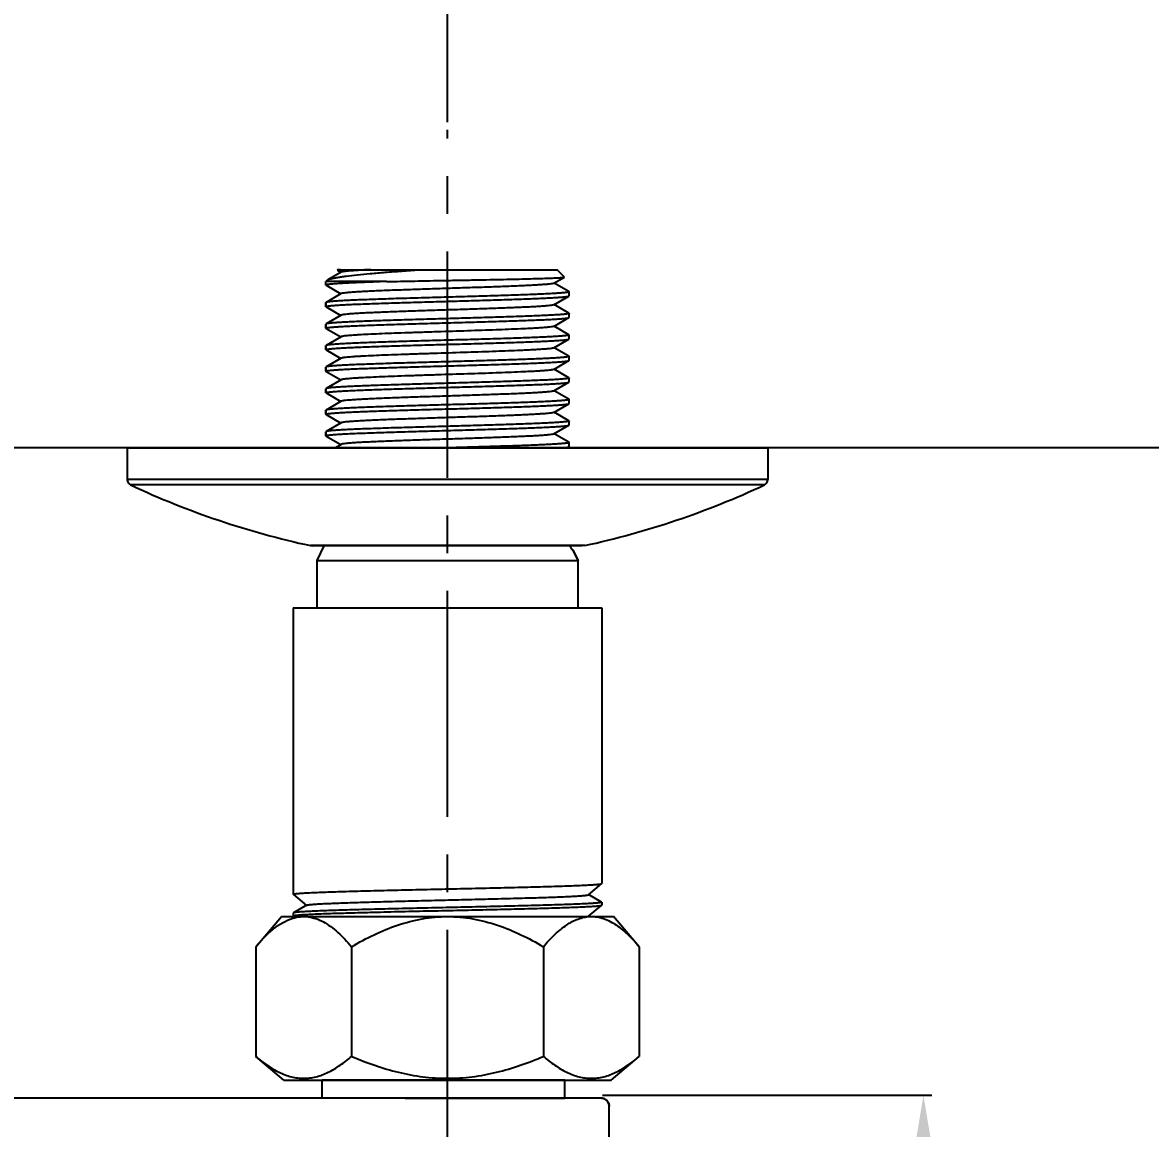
# Model space of a CAD drawing. Header units: millimetres. Extents: x 5859 to 6700, y -2125 to -1530.
# Drawn here: x 6155.4 to 6250.4, y -1824.7 to -1731.6 of the extents above; entities that cross this region are included whole.
import ezdxf

# ---------------------------------------------------------------- set-up
doc = ezdxf.new("R2010")
doc.units = ezdxf.units.MM
doc.linetypes.add('CENTER2', pattern=[28.575, 19.05, -3.175, 3.175, -3.175])
for name, color, linetype in [('02___PRT_ALL_AXES', 7, 'Continuous'), ('7_ALL_FEATURES', 7, 'Continuous'), ('CENTER', 1, 'CENTER2'), ('벽', 2, 'Continuous')]:
    doc.layers.add(name, color=color, linetype=linetype)
doc.layers.add('5', color=2, linetype='Continuous', lineweight=9)
doc.styles.get("Standard").update_dxf_attribs({"font": 'arial.ttf'})
doc.dimstyles.new('A4', dxfattribs={"dimtxt": 4, "dimasz": 3.5, "dimexe": 0.7, "dimexo": 0.625, "dimgap": 0.5, "dimtad": 1, "dimdec": 1, "dimdsep": 46, "dimtxsty": 'Standard', "dimcen": 2.5, "dimclrd": 5, "dimclre": 5, "dimclrt": 7, "dimadec": 3, "dimazin": 2, "dimtfac": 1, "dimtdec": 1, "dimtmove": 0, "dimatfit": 3, "dimfxl": 1.25, "dimarcsym": 0})

# ---------------------------------------------------------------- blocks, each defined once
blk = doc.blocks.new('*D99')
at = {"layer": '5', "color": 3, "lineweight": -2, "transparency": 16777216}
for p, q in [((6041.182, -1739.957), (6041.182, -1704.339)), ((6191.182, -1739.957), (6191.182, -1704.339)), ((6047.182, -1705.039), (6098.406, -1705.039)), ((6185.182, -1705.039), (6133.958, -1705.039))]:
    blk.add_line(p, q, dxfattribs=at)
at = {"layer": '5', "color": 3, "transparency": 16777216}
for points in [[(6047.182, -1704.039), (6047.182, -1706.039), (6041.182, -1705.039)], [(6185.182, -1704.039), (6185.182, -1706.039), (6191.182, -1705.039)]]:
    blk.add_solid(points, dxfattribs=at)
at = {"layer": '5', "color": 4, "transparency": 16777216, "insert": (6116.182, -1705.039), "char_height": 6, "attachment_point": 5}
blk.add_mtext('150~200', dxfattribs=at)
blk = doc.blocks.new('*D119')
at = {"layer": '5', "color": 3, "lineweight": -2, "transparency": 16777216}
for p, q in [((6204.248, -1821.941), (6232, -1821.941)), ((6231.3, -1827.941), (6231.3, -1833.683)), ((6231.3, -1849.555), (6231.3, -1843.814)), ((6191.436, -1855.555), (6232, -1855.555))]:
    blk.add_line(p, q, dxfattribs=at)
at = {"layer": '5', "color": 3, "transparency": 16777216}
for points in [[(6230.3, -1827.941), (6232.3, -1827.941), (6231.3, -1821.941)], [(6230.3, -1849.555), (6232.3, -1849.555), (6231.3, -1855.555)]]:
    blk.add_solid(points, dxfattribs=at)
at = {"layer": '5', "color": 4, "transparency": 16777216, "insert": (6231.3, -1838.748), "char_height": 6, "attachment_point": 5}
blk.add_mtext('33.6', dxfattribs=at)

msp = doc.modelspace()

# ---------------------------------------------------------------- linework, layer by layer
at = {"color": 7, "linetype": 'Continuous'}
for p, q in [((6182.217, -1752.586), (6181.084, -1753.241)), ((6181.932, -1752.38), (6181.891, -1752.421)), ((6181.891, -1752.421), (6181.894, -1752.431)), ((6181.894, -1752.431), (6182.189, -1752.602)), ((6181.932, -1752.38), (6200.432, -1752.38)), ((6200.147, -1753.525), (6201.045, -1753.006)), ((6201.048, -1752.996), (6200.432, -1752.38)), ((6201.045, -1753.006), (6201.048, -1752.996)), ((6181.038, -1753.274), (6180.932, -1753.38)), ((6180.932, -1753.682), (6180.932, -1753.38)), ((6186.038, -1753.38), (6180.932, -1753.38)), ((6180.932, -1753.682), (6180.944, -1753.696)), ((6180.944, -1753.696), (6182.189, -1754.416)), ((6181.038, -1753.274), (6181.084, -1753.241)), ((6201.42, -1754.228), (6200.175, -1753.509)), ((6182.217, -1754.4), (6180.944, -1755.135)), ((6200.147, -1755.339), (6201.42, -1754.603)), ((6201.42, -1754.228), (6201.432, -1754.243)), ((6201.42, -1754.603), (6201.432, -1754.589)), ((6201.432, -1754.589), (6201.432, -1754.243)), ((6201.432, -1754.243), (6201.432, -1754.245)), ((6180.944, -1755.135), (6180.932, -1755.15)), ((6180.932, -1755.496), (6180.932, -1755.15)), ((6180.932, -1755.15), (6180.932, -1755.496)), ((6180.932, -1755.496), (6180.932, -1755.494)), ((6180.944, -1755.51), (6180.932, -1755.496)), ((6180.944, -1755.51), (6182.189, -1756.23)), ((6201.42, -1756.042), (6200.175, -1755.323)), ((6180.944, -1756.949), (6180.932, -1756.964)), ((6180.932, -1757.31), (6180.932, -1756.964)), ((6180.932, -1756.964), (6180.932, -1757.31)), ((6182.217, -1756.214), (6180.944, -1756.949)), ((6200.147, -1757.153), (6201.42, -1756.417)), ((6201.42, -1756.042), (6201.432, -1756.057)), ((6201.42, -1756.417), (6201.432, -1756.403)), ((6201.432, -1756.403), (6201.432, -1756.057)), ((6201.432, -1756.057), (6201.432, -1756.059)), ((6180.932, -1757.31), (6180.932, -1757.308)), ((6180.944, -1757.324), (6180.932, -1757.31)), ((6180.944, -1757.324), (6182.189, -1758.044)), ((6201.42, -1757.856), (6200.175, -1757.137)), ((6201.42, -1757.856), (6201.432, -1757.871)), ((6201.432, -1758.217), (6201.432, -1757.871)), ((6201.432, -1757.871), (6201.432, -1757.873)), ((6180.944, -1758.763), (6180.932, -1758.778)), ((6180.932, -1759.124), (6180.932, -1758.778)), ((6180.932, -1758.778), (6180.932, -1759.124)), ((6182.217, -1758.028), (6180.944, -1758.763)), ((6200.147, -1758.967), (6201.42, -1758.231)), ((6201.42, -1758.231), (6201.432, -1758.217)), ((6180.932, -1759.124), (6180.932, -1759.122)), ((6180.944, -1759.138), (6180.932, -1759.124)), ((6180.944, -1759.138), (6182.189, -1759.858)), ((6201.42, -1759.67), (6200.175, -1758.951)), ((6201.42, -1759.67), (6201.432, -1759.685)), ((6201.432, -1760.031), (6201.432, -1759.685)), ((6201.432, -1759.685), (6201.432, -1759.687)), ((6180.944, -1760.577), (6180.932, -1760.592)), ((6180.932, -1760.938), (6180.932, -1760.592)), ((6180.932, -1760.592), (6180.932, -1760.938)), ((6182.217, -1759.842), (6180.944, -1760.577)), ((6200.147, -1760.781), (6201.42, -1760.045)), ((6201.42, -1761.484), (6200.175, -1760.765)), ((6201.42, -1760.045), (6201.432, -1760.031)), ((6180.932, -1760.938), (6180.932, -1760.936)), ((6180.944, -1760.952), (6180.932, -1760.938)), ((6180.944, -1760.952), (6182.189, -1761.672)), ((6182.217, -1761.656), (6180.944, -1762.391)), ((6201.42, -1761.484), (6201.432, -1761.499)), ((6201.432, -1761.845), (6201.432, -1761.499)), ((6201.432, -1761.499), (6201.432, -1761.501)), ((6180.944, -1762.391), (6180.932, -1762.406)), ((6180.932, -1762.752), (6180.932, -1762.406)), ((6180.932, -1762.406), (6180.932, -1762.752)), ((6200.147, -1762.595), (6201.42, -1761.859)), ((6201.42, -1763.298), (6200.175, -1762.579)), ((6201.42, -1761.859), (6201.432, -1761.845)), ((6180.932, -1762.752), (6180.932, -1762.75)), ((6180.944, -1762.766), (6180.932, -1762.752)), ((6180.944, -1762.766), (6182.189, -1763.486)), ((6182.217, -1763.47), (6180.944, -1764.205)), ((6201.42, -1763.298), (6201.432, -1763.313)), ((6201.432, -1763.659), (6201.432, -1763.313)), ((6201.432, -1763.313), (6201.432, -1763.315)), ((6180.944, -1764.205), (6180.932, -1764.22)), ((6180.932, -1764.566), (6180.932, -1764.22)), ((6180.932, -1764.22), (6180.932, -1764.566)), ((6180.932, -1764.566), (6180.932, -1764.564)), ((6180.944, -1764.58), (6180.932, -1764.566)), ((6180.944, -1764.58), (6182.189, -1765.3)), ((6200.147, -1764.409), (6201.42, -1763.673)), ((6201.42, -1765.112), (6200.175, -1764.393)), ((6201.42, -1763.673), (6201.432, -1763.659)), ((6182.217, -1765.284), (6180.944, -1766.019)), ((6200.147, -1766.223), (6201.42, -1765.487)), ((6201.42, -1765.112), (6201.432, -1765.127)), ((6201.42, -1765.487), (6201.432, -1765.473)), ((6201.432, -1765.473), (6201.432, -1765.127)), ((6201.432, -1765.127), (6201.432, -1765.129)), ((6180.944, -1766.019), (6180.932, -1766.034)), ((6180.932, -1766.38), (6180.932, -1766.034)), ((6180.932, -1766.034), (6180.932, -1766.38)), ((6180.932, -1766.38), (6180.932, -1766.378)), ((6180.944, -1766.394), (6180.932, -1766.38)), ((6180.944, -1766.394), (6182.189, -1767.114)), ((6201.42, -1766.926), (6200.175, -1766.207)), ((6164.182, -1767.38), (6164.182, -1770.063)), ((6164.182, -1767.38), (6164.182, -1770.063)), ((6164.182, -1767.38), (6218.182, -1767.38)), ((6182.217, -1767.098), (6181.728, -1767.38)), ((6201.283, -1767.38), (6201.42, -1767.301)), ((6201.42, -1766.926), (6201.432, -1766.941)), ((6201.42, -1767.301), (6201.432, -1767.287)), ((6201.432, -1767.287), (6201.432, -1766.941)), ((6201.432, -1766.941), (6201.432, -1766.943)), ((6218.182, -1767.38), (6218.182, -1770.063)), ((6218.182, -1767.38), (6218.182, -1770.063)), ((6218.182, -1770.063), (6164.182, -1770.063)), ((6217.894, -1770.516), (6164.47, -1770.516)), ((6202.744, -1775.628), (6179.62, -1775.628)), ((6179.62, -1775.628), (6179.832, -1775.651)), ((6202.532, -1775.651), (6179.832, -1775.651)), ((6180.182, -1776.88), (6180.797, -1775.651)), ((6201.697, -1775.98), (6201.533, -1775.651)), ((6201.732, -1775.98), (6201.697, -1775.98)), ((6202.182, -1776.88), (6201.732, -1775.98)), ((6201.732, -1775.98), (6202.182, -1776.88)), ((6202.744, -1775.628), (6202.532, -1775.651)), ((6180.182, -1780.88), (6180.182, -1776.88)), ((6180.182, -1776.88), (6202.182, -1776.88)), ((6202.182, -1780.88), (6202.182, -1776.88)), ((6178.182, -1780.88), (6178.182, -1805.012)), ((6178.182, -1780.88), (6178.182, -1805.012)), ((6178.182, -1780.88), (6204.182, -1780.88)), ((6204.182, -1780.88), (6204.182, -1804.105)), ((6204.182, -1780.88), (6204.182, -1804.105)), ((6203.066, -1805.046), (6204.178, -1804.113)), ((6204.178, -1804.113), (6204.182, -1804.105)), ((6178.187, -1805.02), (6178.182, -1805.012)), ((6178.182, -1805.012), (6178.182, -1805.012)), ((6178.187, -1805.02), (6179.286, -1805.942)), ((6204.173, -1805.667), (6203.074, -1805.033)), ((6179.303, -1805.932), (6178.192, -1806.574)), ((6203.066, -1806.86), (6204.178, -1805.927)), ((6204.173, -1805.667), (6204.182, -1805.678)), ((6204.178, -1805.927), (6204.182, -1805.919)), ((6204.182, -1805.678), (6204.182, -1805.919)), ((6204.182, -1805.678), (6204.182, -1805.919)), ((6204.182, -1805.678), (6204.182, -1805.68)), ((6175.016, -1809.425), (6177.186, -1806.88)), ((6177.186, -1806.88), (6205.179, -1806.88)), ((6178.192, -1806.574), (6178.182, -1806.585)), ((6178.182, -1806.585), (6178.182, -1806.826)), ((6178.182, -1806.585), (6178.182, -1806.826)), ((6178.187, -1806.834), (6178.182, -1806.826)), ((6178.182, -1806.826), (6178.182, -1806.826)), ((6178.187, -1806.834), (6178.242, -1806.88)), ((6203.132, -1806.88), (6203.074, -1806.847)), ((6207.348, -1809.425), (6205.179, -1806.88)), ((6175.016, -1809.425), (6175.016, -1818.67)), ((6183.099, -1809.425), (6183.099, -1818.67)), ((6199.265, -1809.425), (6199.265, -1818.67)), ((6207.348, -1809.425), (6207.348, -1818.67)), ((6177.375, -1820.68), (6175.016, -1818.67)), ((6204.99, -1820.68), (6207.348, -1818.67)), ((6177.375, -1820.68), (6204.99, -1820.68)), ((6204.117, -1822.177), (6027.912, -1822.177)), ((6204.81, -1827.172), (6204.815, -1822.876)), ((6204.814, -1823.507), (6204.814, -1822.875)), ((6204.815, -1822.876), (6204.814, -1822.875)), ((6204.816, -1822.876), (6204.814, -1822.875))]:
    msp.add_line(p, q, dxfattribs=at)
for points in [[(6204.157, -1822.18), (6204.223, -1822.185), (6204.319, -1822.207), (6204.411, -1822.242), (6204.497, -1822.29), (6204.576, -1822.349), (6204.646, -1822.419), (6204.705, -1822.498), (6204.752, -1822.584)], [(6204.752, -1822.584), (6204.787, -1822.676), (6204.808, -1822.772), (6204.816, -1822.876)]]:
    msp.add_lwpolyline(points, dxfattribs=at)
for centre, radius, start, end in [((6164.682, -1770.063), 0.5, 180, 244.94174), ((6217.682, -1770.063), 0.5, 295.05826, 0), ((6194.797, -1705.652), 71.604, 244.94174, 257.76269), ((6194.797, -1705.652), 71.604, 244.94174, 257.76269), ((6187.567, -1705.652), 71.604, 282.23731, 295.05826), ((6187.567, -1705.652), 71.604, 282.23731, 295.05826), ((6204.116, -1822.875), 0.698, 359.98489, 89.98778)]:
    msp.add_arc(centre, radius, start, end, dxfattribs=at)
for points, knots in [([(6181.084, -1753.241), (6181.121, -1753.219), (6181.218, -1753.181), (6181.394, -1753.131), (6181.625, -1753.08), (6181.912, -1753.028), (6182.252, -1752.976), (6182.806, -1752.902), (6183.618, -1752.811), (6184.721, -1752.705), (6185.974, -1752.598), (6187.347, -1752.489), (6188.299, -1752.417), (6188.789, -1752.38)], [0, 0, 0, 0, 0.016562, 0.04005, 0.070572, 0.108073, 0.152421, 0.203409, 0.324246, 0.467967, 0.631241, 0.810097, 1, 1, 1, 1]), ([(6182.166, -1752.38), (6182.128, -1752.383), (6182.063, -1752.389), (6181.988, -1752.398), (6181.942, -1752.405), (6181.918, -1752.41), (6181.902, -1752.415), (6181.893, -1752.419), (6181.891, -1752.421)], [0, 0, 0, 0, 0.403647, 0.704709, 0.816606, 0.902765, 0.963479, 1, 1, 1, 1]), ([(6184.719, -1752.38), (6184.543, -1752.388), (6184.209, -1752.404), (6183.737, -1752.43), (6183.324, -1752.455), (6182.974, -1752.48), (6182.688, -1752.505), (6182.492, -1752.527), (6182.369, -1752.546), (6182.302, -1752.558), (6182.253, -1752.57), (6182.227, -1752.58), (6182.217, -1752.586)], [0, 0, 0, 0, 0.21025, 0.39871, 0.563649, 0.703842, 0.818243, 0.906015, 0.939714, 0.96658, 0.986632, 1, 1, 1, 1]), ([(6186.038, -1753.38), (6186.832, -1753.364), (6188.474, -1753.333), (6190.545, -1753.295), (6192.242, -1753.265), (6193.499, -1753.242), (6194.716, -1753.219), (6195.872, -1753.196), (6196.949, -1753.172), (6197.928, -1753.149), (6198.795, -1753.126), (6199.439, -1753.106), (6199.887, -1753.09), (6200.168, -1753.078), (6200.412, -1753.066), (6200.617, -1753.055), (6200.782, -1753.043), (6200.894, -1753.033), (6200.964, -1753.024), (6201, -1753.019), (6201.026, -1753.013), (6201.04, -1753.009), (6201.045, -1753.006)], [0, 0, 0, 0, 0.158672, 0.328226, 0.413743, 0.497918, 0.579388, 0.656825, 0.72896, 0.794598, 0.852642, 0.902115, 0.923371, 0.942181, 0.958464, 0.972151, 0.983181, 0.991513, 0.994655, 0.997113, 0.99889, 1, 1, 1, 1]), ([(6186.038, -1753.38), (6185.668, -1753.392), (6184.962, -1753.416), (6183.964, -1753.453), (6183.206, -1753.485), (6182.665, -1753.511), (6182.312, -1753.53), (6181.998, -1753.549), (6181.723, -1753.567), (6181.487, -1753.586), (6181.294, -1753.604), (6181.142, -1753.622), (6181.033, -1753.64), (6180.969, -1753.656), (6180.939, -1753.669), (6180.932, -1753.678), (6180.932, -1753.682)], [0, 0, 0, 0, 0.216872, 0.413019, 0.584998, 0.661026, 0.729967, 0.791522, 0.845446, 0.891503, 0.929518, 0.959344, 0.980888, 0.994185, 0.997875, 1, 1, 1, 1]), ([(6200.147, -1753.525), (6200.137, -1753.531), (6200.108, -1753.541), (6200.054, -1753.554), (6199.98, -1753.567), (6199.843, -1753.587), (6199.623, -1753.61), (6199.303, -1753.637), (6198.91, -1753.664), (6198.448, -1753.691), (6197.921, -1753.718), (6197.334, -1753.745), (6196.691, -1753.772), (6195.741, -1753.809), (6194.463, -1753.855), (6192.852, -1753.909), (6191.182, -1753.962), (6189.512, -1754.016), (6187.901, -1754.07), (6186.623, -1754.115), (6185.673, -1754.153), (6185.03, -1754.18), (6184.443, -1754.207), (6183.916, -1754.234), (6183.454, -1754.261), (6183.061, -1754.288), (6182.741, -1754.314), (6182.521, -1754.337), (6182.384, -1754.357), (6182.311, -1754.37), (6182.257, -1754.383), (6182.227, -1754.394), (6182.217, -1754.4)], [0, 0, 0, 0, 0.002023, 0.005107, 0.009275, 0.014527, 0.028249, 0.046177, 0.068154, 0.093991, 0.123458, 0.156292, 0.192202, 0.230865, 0.315051, 0.405844, 0.5, 0.594156, 0.684949, 0.769135, 0.807798, 0.843708, 0.876542, 0.90601, 0.931845, 0.953824, 0.97175, 0.985473, 0.990724, 0.994892, 0.997977, 1, 1, 1, 1]), ([(6180.932, -1755.494), (6180.933, -1755.491), (6180.938, -1755.485), (6180.956, -1755.475), (6180.995, -1755.463), (6181.058, -1755.45), (6181.145, -1755.436), (6181.255, -1755.423), (6181.388, -1755.409), (6181.544, -1755.395), (6181.796, -1755.376), (6182.165, -1755.352), (6182.67, -1755.325), (6183.254, -1755.297), (6183.911, -1755.27), (6184.636, -1755.242), (6185.421, -1755.214), (6186.26, -1755.187), (6187.463, -1755.149), (6189.039, -1755.103), (6190.975, -1755.048), (6192.918, -1754.994), (6194.797, -1754.939), (6196.291, -1754.892), (6197.401, -1754.855), (6198.153, -1754.827), (6198.84, -1754.799), (6199.456, -1754.772), (6199.994, -1754.744), (6200.452, -1754.717), (6200.779, -1754.693), (6200.997, -1754.674), (6201.127, -1754.66), (6201.233, -1754.646), (6201.317, -1754.633), (6201.377, -1754.62), (6201.409, -1754.609), (6201.42, -1754.603)], [0, 0, 0, 0, 0.000415, 0.001043, 0.003085, 0.006238, 0.01052, 0.015927, 0.02245, 0.030078, 0.038795, 0.05941, 0.084113, 0.112673, 0.14483, 0.180285, 0.21871, 0.259748, 0.303018, 0.394635, 0.490173, 0.58609, 0.678832, 0.764968, 0.804549, 0.84131, 0.874907, 0.905032, 0.931404, 0.953782, 0.971963, 0.979427, 0.985784, 0.991023, 0.995135, 0.99812, 1, 1, 1, 1]), ([(6201.432, -1754.245), (6201.431, -1754.247), (6201.426, -1754.253), (6201.408, -1754.264), (6201.369, -1754.275), (6201.306, -1754.289), (6201.219, -1754.302), (6201.109, -1754.316), (6200.976, -1754.329), (6200.82, -1754.343), (6200.568, -1754.363), (6200.199, -1754.386), (6199.694, -1754.414), (6199.111, -1754.441), (6198.453, -1754.469), (6197.729, -1754.496), (6196.943, -1754.524), (6196.104, -1754.552), (6194.901, -1754.589), (6193.325, -1754.636), (6191.39, -1754.69), (6189.446, -1754.745), (6187.567, -1754.799), (6186.074, -1754.846), (6184.963, -1754.884), (6184.211, -1754.912), (6183.524, -1754.939), (6182.909, -1754.967), (6182.37, -1754.994), (6181.913, -1755.021), (6181.585, -1755.045), (6181.367, -1755.065), (6181.237, -1755.078), (6181.131, -1755.092), (6181.047, -1755.105), (6180.988, -1755.119), (6180.955, -1755.129), (6180.944, -1755.135)], [0, 0, 0, 0, 0.000415, 0.001043, 0.003085, 0.006238, 0.01052, 0.015927, 0.02245, 0.030078, 0.038795, 0.05941, 0.084113, 0.112673, 0.14483, 0.180285, 0.21871, 0.259748, 0.303018, 0.394635, 0.490173, 0.58609, 0.678832, 0.764968, 0.804549, 0.84131, 0.874907, 0.905032, 0.931404, 0.953782, 0.971963, 0.979427, 0.985784, 0.991023, 0.995135, 0.99812, 1, 1, 1, 1]), ([(6200.147, -1755.339), (6200.137, -1755.345), (6200.108, -1755.355), (6200.054, -1755.368), (6199.98, -1755.381), (6199.843, -1755.401), (6199.623, -1755.424), (6199.303, -1755.451), (6198.91, -1755.478), (6198.448, -1755.505), (6197.921, -1755.532), (6197.334, -1755.559), (6196.691, -1755.586), (6195.741, -1755.623), (6194.463, -1755.669), (6192.852, -1755.723), (6191.182, -1755.776), (6189.512, -1755.83), (6187.901, -1755.884), (6186.623, -1755.929), (6185.673, -1755.967), (6185.03, -1755.994), (6184.443, -1756.021), (6183.916, -1756.048), (6183.454, -1756.075), (6183.061, -1756.102), (6182.741, -1756.128), (6182.521, -1756.151), (6182.384, -1756.171), (6182.311, -1756.184), (6182.257, -1756.197), (6182.227, -1756.208), (6182.217, -1756.214)], [0, 0, 0, 0, 0.002023, 0.005107, 0.009275, 0.014527, 0.028249, 0.046176, 0.068154, 0.093991, 0.123458, 0.156292, 0.192202, 0.230865, 0.315051, 0.405844, 0.5, 0.594156, 0.684948, 0.769134, 0.807798, 0.843707, 0.876542, 0.906009, 0.931845, 0.953824, 0.971749, 0.985473, 0.990724, 0.994891, 0.997976, 1, 1, 1, 1]), ([(6180.932, -1757.308), (6180.933, -1757.305), (6180.938, -1757.299), (6180.956, -1757.289), (6180.995, -1757.277), (6181.058, -1757.264), (6181.145, -1757.25), (6181.255, -1757.237), (6181.388, -1757.223), (6181.544, -1757.209), (6181.796, -1757.19), (6182.165, -1757.166), (6182.67, -1757.139), (6183.254, -1757.111), (6183.911, -1757.084), (6184.636, -1757.056), (6185.421, -1757.028), (6186.26, -1757.001), (6187.463, -1756.963), (6189.039, -1756.917), (6190.975, -1756.862), (6192.918, -1756.808), (6194.797, -1756.753), (6196.291, -1756.706), (6197.401, -1756.669), (6198.153, -1756.641), (6198.84, -1756.613), (6199.456, -1756.586), (6199.994, -1756.558), (6200.451, -1756.531), (6200.779, -1756.507), (6200.997, -1756.488), (6201.127, -1756.474), (6201.233, -1756.46), (6201.317, -1756.447), (6201.377, -1756.434), (6201.409, -1756.423), (6201.42, -1756.417)], [0, 0, 0, 0, 0.000415, 0.001043, 0.003085, 0.006238, 0.01052, 0.015927, 0.02245, 0.030078, 0.038795, 0.059411, 0.084114, 0.112674, 0.144831, 0.180286, 0.21871, 0.259747, 0.303017, 0.394634, 0.490171, 0.586086, 0.678827, 0.764964, 0.804546, 0.841307, 0.874905, 0.905029, 0.931402, 0.953781, 0.971963, 0.979426, 0.985783, 0.991023, 0.995135, 0.99812, 1, 1, 1, 1]), ([(6201.432, -1756.059), (6201.431, -1756.061), (6201.426, -1756.067), (6201.408, -1756.078), (6201.369, -1756.089), (6201.306, -1756.103), (6201.219, -1756.116), (6201.109, -1756.13), (6200.976, -1756.143), (6200.82, -1756.157), (6200.568, -1756.177), (6200.199, -1756.2), (6199.694, -1756.228), (6199.111, -1756.255), (6198.453, -1756.283), (6197.729, -1756.31), (6196.943, -1756.338), (6196.104, -1756.366), (6194.901, -1756.403), (6193.325, -1756.45), (6191.39, -1756.504), (6189.446, -1756.559), (6187.567, -1756.613), (6186.074, -1756.66), (6184.963, -1756.698), (6184.211, -1756.726), (6183.524, -1756.753), (6182.909, -1756.781), (6182.37, -1756.808), (6181.913, -1756.835), (6181.585, -1756.859), (6181.367, -1756.879), (6181.237, -1756.892), (6181.131, -1756.906), (6181.047, -1756.919), (6180.988, -1756.933), (6180.955, -1756.943), (6180.944, -1756.949)], [0, 0, 0, 0, 0.000415, 0.001043, 0.003085, 0.006238, 0.01052, 0.015927, 0.02245, 0.030078, 0.038795, 0.05941, 0.084113, 0.112673, 0.14483, 0.180286, 0.218711, 0.259751, 0.303022, 0.394639, 0.490178, 0.586095, 0.678836, 0.76497, 0.804551, 0.841311, 0.874908, 0.905032, 0.931404, 0.953783, 0.971964, 0.979427, 0.985784, 0.991023, 0.995135, 0.99812, 1, 1, 1, 1]), ([(6201.432, -1757.873), (6201.431, -1757.875), (6201.426, -1757.881), (6201.408, -1757.892), (6201.369, -1757.903), (6201.306, -1757.917), (6201.219, -1757.93), (6201.109, -1757.944), (6200.976, -1757.957), (6200.82, -1757.971), (6200.568, -1757.991), (6200.199, -1758.014), (6199.694, -1758.042), (6199.111, -1758.069), (6198.453, -1758.097), (6197.728, -1758.124), (6196.943, -1758.152), (6196.104, -1758.18), (6194.901, -1758.217), (6193.325, -1758.264), (6191.389, -1758.318), (6189.446, -1758.373), (6187.567, -1758.427), (6186.073, -1758.474), (6184.963, -1758.512), (6184.211, -1758.54), (6183.524, -1758.567), (6182.909, -1758.595), (6182.37, -1758.622), (6181.913, -1758.649), (6181.585, -1758.673), (6181.367, -1758.693), (6181.237, -1758.706), (6181.131, -1758.72), (6181.047, -1758.733), (6180.988, -1758.747), (6180.955, -1758.757), (6180.944, -1758.763)], [0, 0, 0, 0, 0.000415, 0.001043, 0.003085, 0.006238, 0.010519, 0.015927, 0.02245, 0.030078, 0.038795, 0.059412, 0.084114, 0.112675, 0.144832, 0.180288, 0.218714, 0.259754, 0.303026, 0.394644, 0.49018, 0.586096, 0.678837, 0.764971, 0.804551, 0.841311, 0.874907, 0.905031, 0.931404, 0.953782, 0.971964, 0.979427, 0.985784, 0.991023, 0.995135, 0.99812, 1, 1, 1, 1]), ([(6200.147, -1757.153), (6200.137, -1757.159), (6200.108, -1757.169), (6200.054, -1757.182), (6199.98, -1757.195), (6199.843, -1757.215), (6199.623, -1757.238), (6199.303, -1757.265), (6198.91, -1757.292), (6198.448, -1757.319), (6197.921, -1757.346), (6196.857, -1757.395), (6195.167, -1757.459), (6192.827, -1757.538), (6190.761, -1757.604), (6189.09, -1757.658), (6187.884, -1757.698), (6186.744, -1757.739), (6185.694, -1757.779), (6184.754, -1757.82), (6184.048, -1757.854), (6183.553, -1757.883), (6183.238, -1757.903), (6182.964, -1757.923), (6182.73, -1757.944), (6182.54, -1757.964), (6182.392, -1757.983), (6182.297, -1758.001), (6182.244, -1758.016), (6182.224, -1758.023), (6182.217, -1758.028)], [0, 0, 0, 0, 0.002024, 0.005109, 0.009276, 0.014527, 0.028251, 0.046177, 0.068155, 0.093992, 0.123458, 0.156293, 0.271937, 0.405843, 0.547289, 0.617299, 0.684948, 0.748877, 0.807798, 0.860527, 0.906008, 0.925739, 0.943329, 0.95869, 0.97175, 0.982442, 0.990724, 0.996567, 0.998579, 1, 1, 1, 1]), ([(6180.932, -1759.122), (6180.933, -1759.119), (6180.938, -1759.113), (6180.956, -1759.103), (6180.995, -1759.091), (6181.058, -1759.078), (6181.145, -1759.064), (6181.255, -1759.051), (6181.388, -1759.037), (6181.544, -1759.023), (6181.796, -1759.004), (6182.165, -1758.98), (6182.67, -1758.953), (6183.254, -1758.925), (6183.911, -1758.898), (6184.636, -1758.87), (6185.421, -1758.842), (6186.261, -1758.815), (6187.463, -1758.777), (6189.039, -1758.731), (6190.975, -1758.676), (6192.918, -1758.622), (6194.797, -1758.567), (6196.291, -1758.52), (6197.401, -1758.483), (6198.153, -1758.455), (6198.84, -1758.427), (6199.455, -1758.4), (6199.994, -1758.372), (6200.451, -1758.345), (6200.779, -1758.321), (6200.997, -1758.302), (6201.127, -1758.288), (6201.233, -1758.274), (6201.317, -1758.261), (6201.377, -1758.248), (6201.409, -1758.237), (6201.42, -1758.231)], [0, 0, 0, 0, 0.000415, 0.001043, 0.003085, 0.006238, 0.01052, 0.015927, 0.022451, 0.030079, 0.038796, 0.059412, 0.084116, 0.112676, 0.144833, 0.180287, 0.218711, 0.259749, 0.303019, 0.394637, 0.490172, 0.586085, 0.678826, 0.764963, 0.804544, 0.841305, 0.874903, 0.905027, 0.931401, 0.95378, 0.971962, 0.979426, 0.985783, 0.991023, 0.995135, 0.99812, 1, 1, 1, 1]), ([(6201.432, -1759.687), (6201.431, -1759.689), (6201.426, -1759.695), (6201.408, -1759.706), (6201.369, -1759.717), (6201.306, -1759.731), (6201.219, -1759.744), (6201.109, -1759.758), (6200.976, -1759.771), (6200.82, -1759.785), (6200.568, -1759.805), (6200.199, -1759.828), (6199.694, -1759.856), (6199.111, -1759.883), (6198.453, -1759.911), (6197.728, -1759.938), (6196.943, -1759.966), (6196.104, -1759.994), (6194.901, -1760.031), (6193.325, -1760.078), (6191.39, -1760.132), (6189.446, -1760.187), (6187.567, -1760.241), (6186.074, -1760.288), (6184.963, -1760.326), (6184.211, -1760.354), (6183.524, -1760.381), (6182.909, -1760.409), (6182.37, -1760.436), (6181.913, -1760.463), (6181.585, -1760.487), (6181.367, -1760.507), (6181.237, -1760.52), (6181.131, -1760.534), (6181.047, -1760.547), (6180.988, -1760.561), (6180.955, -1760.571), (6180.944, -1760.577)], [0, 0, 0, 0, 0.000415, 0.001043, 0.003085, 0.006238, 0.010519, 0.015927, 0.02245, 0.030078, 0.038796, 0.059413, 0.084116, 0.112677, 0.144834, 0.18029, 0.218715, 0.259755, 0.303027, 0.394644, 0.490179, 0.586093, 0.678834, 0.764969, 0.804549, 0.841309, 0.874905, 0.905029, 0.931402, 0.953781, 0.971963, 0.979427, 0.985784, 0.991023, 0.995135, 0.99812, 1, 1, 1, 1]), ([(6200.147, -1758.967), (6200.137, -1758.973), (6200.108, -1758.983), (6200.054, -1758.996), (6199.98, -1759.009), (6199.843, -1759.029), (6199.623, -1759.052), (6199.303, -1759.079), (6198.91, -1759.106), (6198.448, -1759.133), (6197.921, -1759.16), (6196.857, -1759.209), (6195.167, -1759.273), (6192.827, -1759.352), (6190.761, -1759.418), (6189.09, -1759.472), (6187.884, -1759.512), (6186.744, -1759.553), (6185.694, -1759.593), (6184.754, -1759.634), (6184.048, -1759.668), (6183.553, -1759.697), (6183.238, -1759.717), (6182.964, -1759.737), (6182.73, -1759.758), (6182.54, -1759.778), (6182.392, -1759.797), (6182.297, -1759.815), (6182.244, -1759.83), (6182.224, -1759.837), (6182.217, -1759.842)], [0, 0, 0, 0, 0.002023, 0.005108, 0.009276, 0.014527, 0.02825, 0.046176, 0.068154, 0.09399, 0.123458, 0.156292, 0.271937, 0.405843, 0.547289, 0.617299, 0.684948, 0.748876, 0.807797, 0.860528, 0.906008, 0.925738, 0.943329, 0.958691, 0.971749, 0.982443, 0.990723, 0.996568, 0.998579, 1, 1, 1, 1]), ([(6180.932, -1760.936), (6180.933, -1760.933), (6180.938, -1760.927), (6180.956, -1760.917), (6180.995, -1760.905), (6181.058, -1760.892), (6181.145, -1760.878), (6181.255, -1760.865), (6181.388, -1760.851), (6181.544, -1760.837), (6181.796, -1760.818), (6182.165, -1760.794), (6182.67, -1760.767), (6183.254, -1760.739), (6183.911, -1760.712), (6184.636, -1760.684), (6185.421, -1760.656), (6186.261, -1760.629), (6187.463, -1760.591), (6189.039, -1760.545), (6190.975, -1760.49), (6192.918, -1760.436), (6194.797, -1760.381), (6196.291, -1760.334), (6197.401, -1760.297), (6198.153, -1760.269), (6198.84, -1760.241), (6199.455, -1760.214), (6199.994, -1760.186), (6200.451, -1760.159), (6200.779, -1760.135), (6200.997, -1760.116), (6201.127, -1760.102), (6201.233, -1760.088), (6201.317, -1760.075), (6201.377, -1760.062), (6201.409, -1760.051), (6201.42, -1760.045)], [0, 0, 0, 0, 0.000415, 0.001043, 0.003085, 0.006238, 0.010519, 0.015927, 0.02245, 0.030078, 0.038796, 0.059412, 0.084116, 0.112676, 0.144833, 0.180288, 0.218713, 0.259752, 0.303023, 0.39464, 0.490175, 0.586088, 0.678829, 0.764965, 0.804546, 0.841306, 0.874902, 0.905027, 0.9314, 0.953779, 0.971962, 0.979426, 0.985783, 0.991023, 0.995135, 0.99812, 1, 1, 1, 1]), ([(6200.147, -1760.781), (6200.137, -1760.787), (6200.108, -1760.797), (6200.054, -1760.81), (6199.98, -1760.823), (6199.843, -1760.843), (6199.623, -1760.866), (6199.303, -1760.893), (6198.91, -1760.92), (6198.448, -1760.947), (6197.921, -1760.974), (6196.857, -1761.023), (6195.167, -1761.087), (6192.827, -1761.166), (6190.761, -1761.232), (6189.09, -1761.286), (6187.884, -1761.326), (6186.744, -1761.367), (6185.694, -1761.407), (6184.754, -1761.448), (6184.048, -1761.482), (6183.553, -1761.511), (6183.238, -1761.531), (6182.964, -1761.551), (6182.73, -1761.572), (6182.54, -1761.592), (6182.392, -1761.611), (6182.297, -1761.629), (6182.244, -1761.644), (6182.224, -1761.651), (6182.217, -1761.656)], [0, 0, 0, 0, 0.002024, 0.005108, 0.009275, 0.014527, 0.02825, 0.046177, 0.068154, 0.093991, 0.123457, 0.156292, 0.271937, 0.405843, 0.547289, 0.617298, 0.684948, 0.748876, 0.807797, 0.860527, 0.906007, 0.925739, 0.943328, 0.95869, 0.971749, 0.982442, 0.990724, 0.996566, 0.998578, 1, 1, 1, 1]), ([(6201.432, -1761.501), (6201.431, -1761.503), (6201.426, -1761.509), (6201.408, -1761.52), (6201.369, -1761.531), (6201.306, -1761.545), (6201.219, -1761.558), (6201.109, -1761.572), (6200.976, -1761.585), (6200.82, -1761.599), (6200.568, -1761.619), (6200.199, -1761.642), (6199.694, -1761.67), (6199.111, -1761.697), (6198.453, -1761.725), (6197.728, -1761.752), (6196.943, -1761.78), (6196.104, -1761.808), (6194.901, -1761.845), (6193.325, -1761.892), (6191.39, -1761.946), (6189.446, -1762.001), (6187.567, -1762.055), (6186.074, -1762.102), (6184.963, -1762.14), (6184.211, -1762.168), (6183.524, -1762.195), (6182.909, -1762.223), (6182.37, -1762.25), (6181.913, -1762.277), (6181.585, -1762.301), (6181.367, -1762.321), (6181.237, -1762.334), (6181.131, -1762.348), (6181.047, -1762.361), (6180.988, -1762.375), (6180.955, -1762.385), (6180.944, -1762.391)], [0, 0, 0, 0, 0.000415, 0.001043, 0.003085, 0.006238, 0.010519, 0.015927, 0.02245, 0.030078, 0.038796, 0.059412, 0.084116, 0.112676, 0.144833, 0.180288, 0.218712, 0.259751, 0.303022, 0.39464, 0.490174, 0.586088, 0.678829, 0.764965, 0.804546, 0.841306, 0.874902, 0.905027, 0.9314, 0.953779, 0.971962, 0.979426, 0.985783, 0.991023, 0.995135, 0.99812, 1, 1, 1, 1]), ([(6180.932, -1762.75), (6180.933, -1762.747), (6180.938, -1762.741), (6180.956, -1762.731), (6180.995, -1762.719), (6181.058, -1762.706), (6181.145, -1762.692), (6181.255, -1762.679), (6181.388, -1762.665), (6181.544, -1762.651), (6181.796, -1762.632), (6182.165, -1762.608), (6182.67, -1762.581), (6183.254, -1762.553), (6183.911, -1762.526), (6184.636, -1762.498), (6185.421, -1762.47), (6186.261, -1762.443), (6187.464, -1762.405), (6189.039, -1762.359), (6190.975, -1762.304), (6192.918, -1762.25), (6194.797, -1762.195), (6196.291, -1762.148), (6197.401, -1762.111), (6198.153, -1762.083), (6198.84, -1762.055), (6199.456, -1762.028), (6199.994, -1762), (6200.451, -1761.973), (6200.779, -1761.949), (6200.997, -1761.93), (6201.127, -1761.916), (6201.233, -1761.902), (6201.317, -1761.889), (6201.377, -1761.876), (6201.409, -1761.865), (6201.42, -1761.859)], [0, 0, 0, 0, 0.000415, 0.001043, 0.003085, 0.006238, 0.010519, 0.015927, 0.02245, 0.030078, 0.038796, 0.059413, 0.084116, 0.112677, 0.144834, 0.180289, 0.218715, 0.259755, 0.303026, 0.394644, 0.490179, 0.586093, 0.678834, 0.764969, 0.804549, 0.841308, 0.874905, 0.905029, 0.931402, 0.953781, 0.971963, 0.979427, 0.985784, 0.991023, 0.995135, 0.99812, 1, 1, 1, 1]), ([(6200.147, -1762.595), (6200.137, -1762.601), (6200.108, -1762.611), (6200.054, -1762.624), (6199.98, -1762.637), (6199.843, -1762.657), (6199.623, -1762.68), (6199.303, -1762.707), (6198.91, -1762.734), (6198.448, -1762.761), (6197.921, -1762.788), (6197.334, -1762.815), (6196.691, -1762.842), (6195.741, -1762.879), (6194.463, -1762.925), (6192.852, -1762.979), (6191.182, -1763.032), (6189.512, -1763.086), (6187.901, -1763.14), (6186.623, -1763.185), (6185.673, -1763.223), (6185.03, -1763.25), (6184.443, -1763.277), (6183.916, -1763.304), (6183.454, -1763.331), (6183.061, -1763.358), (6182.741, -1763.384), (6182.521, -1763.407), (6182.384, -1763.427), (6182.311, -1763.44), (6182.257, -1763.453), (6182.227, -1763.464), (6182.217, -1763.47)], [0, 0, 0, 0, 0.002023, 0.005109, 0.009276, 0.014527, 0.028251, 0.046176, 0.068155, 0.093991, 0.123458, 0.156292, 0.192202, 0.230866, 0.315052, 0.405844, 0.5, 0.594157, 0.684949, 0.769135, 0.807798, 0.843709, 0.876542, 0.90601, 0.931846, 0.953824, 0.97175, 0.985473, 0.990724, 0.994893, 0.997977, 1, 1, 1, 1]), ([(6201.432, -1763.315), (6201.431, -1763.317), (6201.426, -1763.323), (6201.408, -1763.334), (6201.369, -1763.345), (6201.306, -1763.359), (6201.219, -1763.372), (6201.109, -1763.386), (6200.976, -1763.399), (6200.82, -1763.413), (6200.568, -1763.433), (6200.199, -1763.456), (6199.694, -1763.484), (6199.111, -1763.511), (6198.453, -1763.539), (6197.728, -1763.566), (6196.943, -1763.594), (6196.104, -1763.622), (6194.901, -1763.659), (6193.325, -1763.706), (6191.39, -1763.76), (6189.446, -1763.815), (6187.567, -1763.869), (6186.074, -1763.916), (6184.963, -1763.954), (6184.211, -1763.982), (6183.524, -1764.009), (6182.909, -1764.037), (6182.37, -1764.064), (6181.913, -1764.091), (6181.585, -1764.115), (6181.367, -1764.135), (6181.237, -1764.148), (6181.131, -1764.162), (6181.047, -1764.175), (6180.988, -1764.189), (6180.955, -1764.199), (6180.944, -1764.205)], [0, 0, 0, 0, 0.000415, 0.001043, 0.003085, 0.006238, 0.01052, 0.015927, 0.022451, 0.030079, 0.038796, 0.059412, 0.084116, 0.112676, 0.144833, 0.180287, 0.218711, 0.259749, 0.30302, 0.394637, 0.490172, 0.586086, 0.678826, 0.764963, 0.804545, 0.841305, 0.874903, 0.905027, 0.931401, 0.95378, 0.971962, 0.979426, 0.985783, 0.991023, 0.995135, 0.99812, 1, 1, 1, 1]), ([(6180.932, -1764.564), (6180.933, -1764.561), (6180.938, -1764.555), (6180.956, -1764.545), (6180.995, -1764.533), (6181.058, -1764.52), (6181.145, -1764.506), (6181.255, -1764.493), (6181.388, -1764.479), (6181.544, -1764.465), (6181.796, -1764.446), (6182.165, -1764.422), (6182.67, -1764.395), (6183.254, -1764.367), (6183.911, -1764.34), (6184.636, -1764.312), (6185.421, -1764.284), (6186.261, -1764.257), (6187.464, -1764.219), (6189.039, -1764.173), (6190.975, -1764.118), (6192.918, -1764.064), (6194.797, -1764.009), (6196.291, -1763.962), (6197.402, -1763.925), (6198.153, -1763.897), (6198.84, -1763.869), (6199.456, -1763.842), (6199.994, -1763.814), (6200.452, -1763.787), (6200.779, -1763.763), (6200.997, -1763.744), (6201.127, -1763.73), (6201.233, -1763.716), (6201.317, -1763.703), (6201.377, -1763.69), (6201.409, -1763.679), (6201.42, -1763.673)], [0, 0, 0, 0, 0.000415, 0.001043, 0.003085, 0.006238, 0.010519, 0.015927, 0.02245, 0.030078, 0.038795, 0.059412, 0.084114, 0.112675, 0.144832, 0.180288, 0.218714, 0.259754, 0.303026, 0.394644, 0.49018, 0.586096, 0.678837, 0.764971, 0.804551, 0.84131, 0.874907, 0.905031, 0.931404, 0.953782, 0.971964, 0.979427, 0.985784, 0.991023, 0.995135, 0.99812, 1, 1, 1, 1]), ([(6200.147, -1764.409), (6200.137, -1764.415), (6200.108, -1764.425), (6200.054, -1764.438), (6199.98, -1764.451), (6199.843, -1764.471), (6199.623, -1764.494), (6199.303, -1764.521), (6198.91, -1764.548), (6198.448, -1764.575), (6197.921, -1764.602), (6197.334, -1764.629), (6196.691, -1764.656), (6195.741, -1764.693), (6194.463, -1764.739), (6192.852, -1764.793), (6191.182, -1764.846), (6189.512, -1764.9), (6187.901, -1764.954), (6186.623, -1764.999), (6185.673, -1765.037), (6185.03, -1765.064), (6184.443, -1765.091), (6183.916, -1765.118), (6183.454, -1765.145), (6183.061, -1765.172), (6182.741, -1765.198), (6182.521, -1765.221), (6182.384, -1765.241), (6182.311, -1765.254), (6182.257, -1765.267), (6182.227, -1765.278), (6182.217, -1765.284)], [0, 0, 0, 0, 0.002023, 0.005107, 0.009275, 0.014527, 0.028249, 0.046177, 0.068154, 0.093991, 0.123457, 0.156292, 0.192202, 0.230865, 0.315051, 0.405843, 0.499999, 0.594156, 0.684948, 0.769134, 0.807798, 0.843707, 0.876542, 0.906008, 0.931845, 0.953823, 0.971749, 0.985473, 0.990724, 0.994891, 0.997976, 1, 1, 1, 1]), ([(6180.932, -1766.378), (6180.933, -1766.375), (6180.938, -1766.369), (6180.956, -1766.359), (6180.995, -1766.347), (6181.058, -1766.334), (6181.145, -1766.32), (6181.255, -1766.307), (6181.388, -1766.293), (6181.544, -1766.279), (6181.796, -1766.26), (6182.165, -1766.236), (6182.67, -1766.209), (6183.254, -1766.181), (6183.911, -1766.154), (6184.636, -1766.126), (6185.421, -1766.098), (6186.261, -1766.071), (6187.463, -1766.033), (6189.039, -1765.987), (6190.975, -1765.932), (6192.918, -1765.878), (6194.797, -1765.823), (6196.291, -1765.776), (6197.402, -1765.739), (6198.153, -1765.711), (6198.84, -1765.683), (6199.456, -1765.656), (6199.994, -1765.628), (6200.452, -1765.601), (6200.779, -1765.577), (6200.997, -1765.558), (6201.127, -1765.544), (6201.233, -1765.53), (6201.317, -1765.517), (6201.377, -1765.504), (6201.409, -1765.493), (6201.42, -1765.487)], [0, 0, 0, 0, 0.000415, 0.001043, 0.003085, 0.006238, 0.01052, 0.015927, 0.02245, 0.030078, 0.038795, 0.05941, 0.084113, 0.112673, 0.14483, 0.180286, 0.218711, 0.259751, 0.303022, 0.39464, 0.490178, 0.586095, 0.678837, 0.764971, 0.804551, 0.841311, 0.874908, 0.905032, 0.931404, 0.953783, 0.971964, 0.979427, 0.985784, 0.991023, 0.995135, 0.99812, 1, 1, 1, 1]), ([(6201.432, -1765.129), (6201.431, -1765.131), (6201.426, -1765.137), (6201.408, -1765.148), (6201.369, -1765.159), (6201.306, -1765.173), (6201.219, -1765.186), (6201.109, -1765.2), (6200.976, -1765.213), (6200.82, -1765.227), (6200.568, -1765.247), (6200.199, -1765.27), (6199.694, -1765.298), (6199.111, -1765.325), (6198.453, -1765.353), (6197.729, -1765.38), (6196.943, -1765.408), (6196.104, -1765.436), (6194.901, -1765.473), (6193.325, -1765.52), (6191.39, -1765.574), (6189.446, -1765.629), (6187.567, -1765.683), (6186.074, -1765.73), (6184.963, -1765.768), (6184.211, -1765.796), (6183.524, -1765.823), (6182.909, -1765.851), (6182.37, -1765.878), (6181.913, -1765.905), (6181.585, -1765.929), (6181.367, -1765.949), (6181.237, -1765.962), (6181.131, -1765.976), (6181.047, -1765.989), (6180.988, -1766.003), (6180.955, -1766.013), (6180.944, -1766.019)], [0, 0, 0, 0, 0.000415, 0.001043, 0.003085, 0.006238, 0.01052, 0.015927, 0.02245, 0.030078, 0.038795, 0.059411, 0.084114, 0.112674, 0.144831, 0.180286, 0.21871, 0.259747, 0.303017, 0.394634, 0.490171, 0.586086, 0.678827, 0.764964, 0.804546, 0.841307, 0.874905, 0.905029, 0.931402, 0.953781, 0.971963, 0.979426, 0.985783, 0.991023, 0.995135, 0.99812, 1, 1, 1, 1]), ([(6200.147, -1766.223), (6200.137, -1766.229), (6200.108, -1766.239), (6200.054, -1766.252), (6199.98, -1766.265), (6199.843, -1766.285), (6199.623, -1766.308), (6199.303, -1766.335), (6198.91, -1766.362), (6198.448, -1766.389), (6197.921, -1766.416), (6197.334, -1766.443), (6196.691, -1766.47), (6195.741, -1766.507), (6194.463, -1766.553), (6192.852, -1766.607), (6191.182, -1766.66), (6189.512, -1766.714), (6187.901, -1766.768), (6186.623, -1766.813), (6185.673, -1766.851), (6185.03, -1766.878), (6184.443, -1766.905), (6183.916, -1766.932), (6183.454, -1766.959), (6183.061, -1766.986), (6182.741, -1767.012), (6182.521, -1767.035), (6182.384, -1767.055), (6182.311, -1767.068), (6182.257, -1767.081), (6182.227, -1767.092), (6182.217, -1767.098)], [0, 0, 0, 0, 0.002024, 0.005109, 0.009276, 0.014527, 0.028251, 0.046177, 0.068155, 0.093992, 0.123458, 0.156293, 0.192202, 0.230866, 0.315052, 0.405844, 0.500001, 0.594157, 0.684949, 0.769135, 0.807798, 0.843708, 0.876543, 0.906009, 0.931846, 0.953823, 0.971751, 0.985473, 0.990725, 0.994893, 0.997977, 1, 1, 1, 1]), ([(6201.432, -1766.943), (6201.431, -1766.945), (6201.426, -1766.951), (6201.409, -1766.961), (6201.371, -1766.973), (6201.31, -1766.986), (6201.226, -1766.999), (6201.12, -1767.012), (6200.991, -1767.026), (6200.841, -1767.039), (6200.597, -1767.059), (6200.241, -1767.082), (6199.753, -1767.109), (6199.188, -1767.136), (6198.552, -1767.163), (6197.849, -1767.19), (6197.087, -1767.217), (6196.272, -1767.244), (6195.101, -1767.281), (6193.563, -1767.327), (6192.312, -1767.362), (6191.672, -1767.38)], [0, 0, 0, 0, 0.000852, 0.002134, 0.006284, 0.012681, 0.021362, 0.032323, 0.045546, 0.061009, 0.078681, 0.120488, 0.170608, 0.228591, 0.293928, 0.366031, 0.444258, 0.527908, 0.616232, 0.803709, 1, 1, 1, 1]), ([(6200.902, -1767.38), (6200.968, -1767.374), (6201.087, -1767.363), (6201.24, -1767.344), (6201.339, -1767.327), (6201.393, -1767.313), (6201.413, -1767.305), (6201.42, -1767.301)], [0, 0, 0, 0, 0.382641, 0.677155, 0.882616, 0.952094, 1, 1, 1, 1]), ([(6178.182, -1805.012), (6178.182, -1805.009), (6178.188, -1805.003), (6178.209, -1804.992), (6178.256, -1804.981), (6178.334, -1804.967), (6178.443, -1804.954), (6178.581, -1804.94), (6178.75, -1804.926), (6178.947, -1804.912), (6179.174, -1804.898), (6179.429, -1804.885), (6179.824, -1804.865), (6180.384, -1804.841), (6181.131, -1804.813), (6181.973, -1804.786), (6182.902, -1804.758), (6183.909, -1804.73), (6184.985, -1804.702), (6186.528, -1804.664), (6188.547, -1804.617), (6191.026, -1804.562), (6193.51, -1804.507), (6195.542, -1804.46), (6197.1, -1804.423), (6198.192, -1804.395), (6199.217, -1804.367), (6200.167, -1804.339), (6201.031, -1804.311), (6201.803, -1804.283), (6202.474, -1804.256), (6202.967, -1804.232), (6203.307, -1804.212), (6203.519, -1804.198), (6203.702, -1804.184), (6203.856, -1804.171), (6203.98, -1804.157), (6204.073, -1804.143), (6204.132, -1804.132), (6204.163, -1804.121), (6204.174, -1804.116), (6204.178, -1804.113)], [0, 0, 0, 0, 0.000321, 0.000862, 0.002763, 0.005809, 0.010011, 0.015363, 0.021857, 0.029479, 0.038211, 0.048033, 0.058923, 0.083801, 0.112612, 0.145084, 0.180911, 0.219756, 0.26125, 0.305001, 0.397605, 0.494078, 0.59078, 0.684064, 0.728316, 0.770413, 0.809955, 0.846569, 0.879911, 0.909665, 0.935551, 0.957326, 0.966607, 0.974787, 0.981848, 0.987773, 0.992552, 0.996177, 0.998648, 0.999459, 1, 1, 1, 1]), ([(6179.303, -1805.932), (6179.315, -1805.925), (6179.349, -1805.915), (6179.414, -1805.902), (6179.507, -1805.889), (6179.625, -1805.875), (6179.771, -1805.862), (6180.017, -1805.842), (6180.388, -1805.818), (6180.907, -1805.791), (6181.52, -1805.764), (6182.222, -1805.737), (6183.007, -1805.709), (6183.867, -1805.682), (6185.14, -1805.644), (6186.856, -1805.598), (6189.018, -1805.543), (6191.259, -1805.489), (6193.498, -1805.434), (6195.324, -1805.388), (6196.722, -1805.351), (6197.701, -1805.323), (6198.619, -1805.296), (6199.469, -1805.268), (6200.243, -1805.241), (6200.933, -1805.214), (6201.534, -1805.186), (6201.976, -1805.163), (6202.281, -1805.143), (6202.471, -1805.13), (6202.636, -1805.116), (6202.774, -1805.102), (6202.886, -1805.089), (6202.97, -1805.076), (6203.024, -1805.064), (6203.053, -1805.054), (6203.063, -1805.048), (6203.066, -1805.046)], [0, 0, 0, 0, 0.001685, 0.004474, 0.008384, 0.013414, 0.019558, 0.026802, 0.044526, 0.06643, 0.092316, 0.121946, 0.15505, 0.191323, 0.230433, 0.315701, 0.407727, 0.503133, 0.59842, 0.690089, 0.733508, 0.774778, 0.813521, 0.849381, 0.882027, 0.911162, 0.936516, 0.957861, 0.966967, 0.975002, 0.981946, 0.987786, 0.992512, 0.996115, 0.998599, 0.999429, 1, 1, 1, 1]), ([(6178.182, -1806.826), (6178.182, -1806.823), (6178.188, -1806.817), (6178.209, -1806.806), (6178.256, -1806.795), (6178.334, -1806.781), (6178.443, -1806.768), (6178.581, -1806.754), (6178.75, -1806.74), (6178.947, -1806.726), (6179.174, -1806.712), (6179.429, -1806.699), (6179.824, -1806.679), (6180.384, -1806.655), (6181.131, -1806.627), (6181.973, -1806.6), (6182.902, -1806.572), (6183.909, -1806.544), (6184.985, -1806.516), (6186.528, -1806.478), (6188.547, -1806.431), (6191.026, -1806.376), (6193.51, -1806.321), (6195.542, -1806.274), (6197.1, -1806.237), (6198.192, -1806.209), (6199.217, -1806.181), (6200.167, -1806.153), (6201.031, -1806.125), (6201.803, -1806.097), (6202.474, -1806.07), (6202.967, -1806.046), (6203.307, -1806.026), (6203.519, -1806.012), (6203.702, -1805.998), (6203.856, -1805.985), (6203.98, -1805.971), (6204.073, -1805.957), (6204.132, -1805.946), (6204.163, -1805.935), (6204.174, -1805.93), (6204.178, -1805.927)], [0, 0, 0, 0, 0.000321, 0.000862, 0.002763, 0.005808, 0.01001, 0.015363, 0.021857, 0.029479, 0.03821, 0.048032, 0.058923, 0.0838, 0.112611, 0.145083, 0.18091, 0.219754, 0.261247, 0.304998, 0.397603, 0.494077, 0.590779, 0.684063, 0.728316, 0.770414, 0.809957, 0.846572, 0.879914, 0.909667, 0.935553, 0.957328, 0.966608, 0.974788, 0.981848, 0.987773, 0.992552, 0.996177, 0.998648, 0.999459, 1, 1, 1, 1]), ([(6204.182, -1805.68), (6204.181, -1805.683), (6204.175, -1805.689), (6204.152, -1805.699), (6204.104, -1805.711), (6204.024, -1805.724), (6203.914, -1805.738), (6203.775, -1805.751), (6203.606, -1805.765), (6203.408, -1805.779), (6203.181, -1805.793), (6202.926, -1805.807), (6202.532, -1805.826), (6201.974, -1805.85), (6201.23, -1805.877), (6200.392, -1805.905), (6199.468, -1805.933), (6198.467, -1805.961), (6197.397, -1805.988), (6195.863, -1806.026), (6193.856, -1806.073), (6191.39, -1806.127), (6188.917, -1806.182), (6186.893, -1806.229), (6185.34, -1806.266), (6184.249, -1806.294), (6183.223, -1806.322), (6182.272, -1806.35), (6181.405, -1806.377), (6180.628, -1806.405), (6179.951, -1806.432), (6179.451, -1806.456), (6179.105, -1806.476), (6178.888, -1806.49), (6178.7, -1806.503), (6178.54, -1806.517), (6178.41, -1806.531), (6178.311, -1806.544), (6178.246, -1806.556), (6178.21, -1806.566), (6178.197, -1806.571), (6178.192, -1806.574)], [0, 0, 0, 0, 0.000347, 0.000924, 0.002898, 0.006006, 0.01026, 0.015652, 0.022174, 0.029812, 0.038548, 0.048362, 0.059233, 0.08404, 0.112738, 0.14506, 0.180703, 0.219336, 0.260596, 0.304098, 0.396183, 0.492153, 0.588425, 0.681406, 0.725569, 0.767625, 0.80718, 0.843864, 0.877335, 0.907279, 0.933417, 0.955507, 0.964967, 0.973343, 0.980614, 0.986765, 0.991782, 0.995658, 0.99839, 0.999332, 1, 1, 1, 1]), ([(6175.016, -1809.425), (6175.252, -1809.149), (6175.728, -1808.625), (6176.701, -1807.733), (6177.54, -1807.21), (6178.129, -1807.028)], [0, 0, 0, 0, 0.27451, 0.534094, 1, 1, 1, 1]), ([(6178.129, -1807.028), (6178.34, -1806.963), (6178.773, -1806.873), (6179.438, -1806.884), (6180.095, -1807.041), (6180.736, -1807.329), (6181.357, -1807.73), (6181.959, -1808.224), (6182.543, -1808.795), (6182.915, -1809.209), (6183.099, -1809.425)], [0, 0, 0, 0, 0.112977, 0.224298, 0.337809, 0.456598, 0.582269, 0.715104, 0.854624, 1, 1, 1, 1]), ([(6183.099, -1809.425), (6183.715, -1809.064), (6184.975, -1808.386), (6186.959, -1807.565), (6188.692, -1807.107), (6190.11, -1806.917), (6191.182, -1806.868), (6192.254, -1806.917), (6193.672, -1807.107), (6195.405, -1807.565), (6197.389, -1808.386), (6198.649, -1809.064), (6199.265, -1809.425)], [0, 0, 0, 0, 0.125011, 0.25, 0.374955, 0.437478, 0.5, 0.562522, 0.625045, 0.75, 0.874989, 1, 1, 1, 1]), ([(6199.265, -1809.425), (6199.548, -1809.094), (6200.118, -1808.474), (6200.903, -1807.798), (6201.559, -1807.376), (6202.052, -1807.133), (6202.554, -1806.965), (6202.896, -1806.908), (6203.066, -1806.894)], [0, 0, 0, 0, 0.279249, 0.539413, 0.66157, 0.778457, 0.89079, 1, 1, 1, 1]), ([(6203.012, -1806.88), (6203.023, -1806.877), (6203.042, -1806.872), (6203.061, -1806.864), (6203.066, -1806.86)], [0, 0, 0, 0, 0.619913, 1, 1, 1, 1]), ([(6203.066, -1806.894), (6203.254, -1806.879), (6203.637, -1806.884), (6204.207, -1807.002), (6204.766, -1807.221), (6205.311, -1807.53), (6205.843, -1807.916), (6206.546, -1808.531), (6207.033, -1809.056), (6207.348, -1809.425)], [0, 0, 0, 0, 0.109699, 0.221049, 0.33648, 0.457492, 0.58464, 0.717801, 1, 1, 1, 1]), ([(6175.016, -1818.67), (6175.328, -1818.936), (6175.957, -1819.428), (6176.956, -1820.027), (6177.829, -1820.359), (6178.533, -1820.494), (6179.058, -1820.527), (6179.583, -1820.494), (6180.286, -1820.359), (6181.16, -1820.027), (6182.159, -1819.428), (6182.787, -1818.936), (6183.099, -1818.67)], [0, 0, 0, 0, 0.135543, 0.263501, 0.38407, 0.442371, 0.5, 0.557629, 0.61593, 0.736499, 0.864457, 1, 1, 1, 1]), ([(6183.099, -1818.67), (6183.739, -1818.943), (6185.037, -1819.448), (6187.04, -1820.042), (6189.095, -1820.427), (6191.182, -1820.561), (6193.269, -1820.427), (6195.324, -1820.042), (6197.327, -1819.448), (6198.625, -1818.943), (6199.265, -1818.67)], [0, 0, 0, 0, 0.125018, 0.250024, 0.375017, 0.5, 0.624983, 0.749976, 0.874982, 1, 1, 1, 1]), ([(6199.265, -1818.67), (6199.577, -1818.936), (6200.205, -1819.428), (6201.204, -1820.027), (6202.078, -1820.359), (6202.782, -1820.494), (6203.306, -1820.527), (6203.831, -1820.494), (6204.535, -1820.359), (6205.409, -1820.027), (6206.407, -1819.428), (6207.036, -1818.936), (6207.348, -1818.67)], [0, 0, 0, 0, 0.135543, 0.263501, 0.38407, 0.442371, 0.5, 0.557629, 0.61593, 0.736499, 0.864457, 1, 1, 1, 1])]:
    msp.add_open_spline(points, degree=3, knots=knots, dxfattribs=at)
at = {"layer": '02___PRT_ALL_AXES', "color": 7, "linetype": 'Continuous'}
for p, q in [((6180.619, -1822.177), (6180.619, -1820.68)), ((6201.073, -1822.177), (6201.073, -1820.68)), ((6187.607, -1822.177), (6201.073, -1822.177))]:
    msp.add_line(p, q, dxfattribs=at)
at = {"layer": '7_ALL_FEATURES', "color": 7, "linetype": 'Continuous'}
msp.add_line((6201.073, -1820.68), (6180.619, -1820.68), dxfattribs=at)
at = {"layer": 'CENTER'}
msp.add_line((6191.182, -1827.055), (6191.182, -1740.582), dxfattribs=at)
at = {"layer": '벽'}
msp.add_line((6345.51, -1767.38), (5964.698, -1767.38), dxfattribs=at)

# ---------------------------------------------------------------- dimensions: what is measured, and where the dimension line sits
at = {"layer": '5'}
dim = msp.add_linear_dim(base=(6191.182, -1705.039), p1=(6041.182, -1740.582), p2=(6191.182, -1740.582), text='<>~200', dimstyle='A4', override={"dimtxt": 6, "dimasz": 6, "dimgap": 2, "dimtad": 0, "dimtih": 1, "dimclrd": 3, "dimclre": 3, "dimclrt": 4}, dxfattribs=at)
dim.commit()
dim.dimension.update_dxf_attribs({"geometry": '*D99', "text_midpoint": (6116.182, -1705.039)})
dim = msp.add_linear_dim(base=(6231.3, -1821.941), p1=(6190.811, -1855.555), p2=(6203.623, -1821.941), angle=90, dimstyle='A4', override={"dimtxt": 6, "dimasz": 6, "dimgap": 2, "dimtad": 0, "dimtih": 1, "dimclrd": 3, "dimclre": 3, "dimclrt": 4}, dxfattribs=at)
dim.commit()
dim.dimension.update_dxf_attribs({"geometry": '*D119', "text_midpoint": (6231.3, -1838.748)})

doc.saveas('drawing.dxf')
